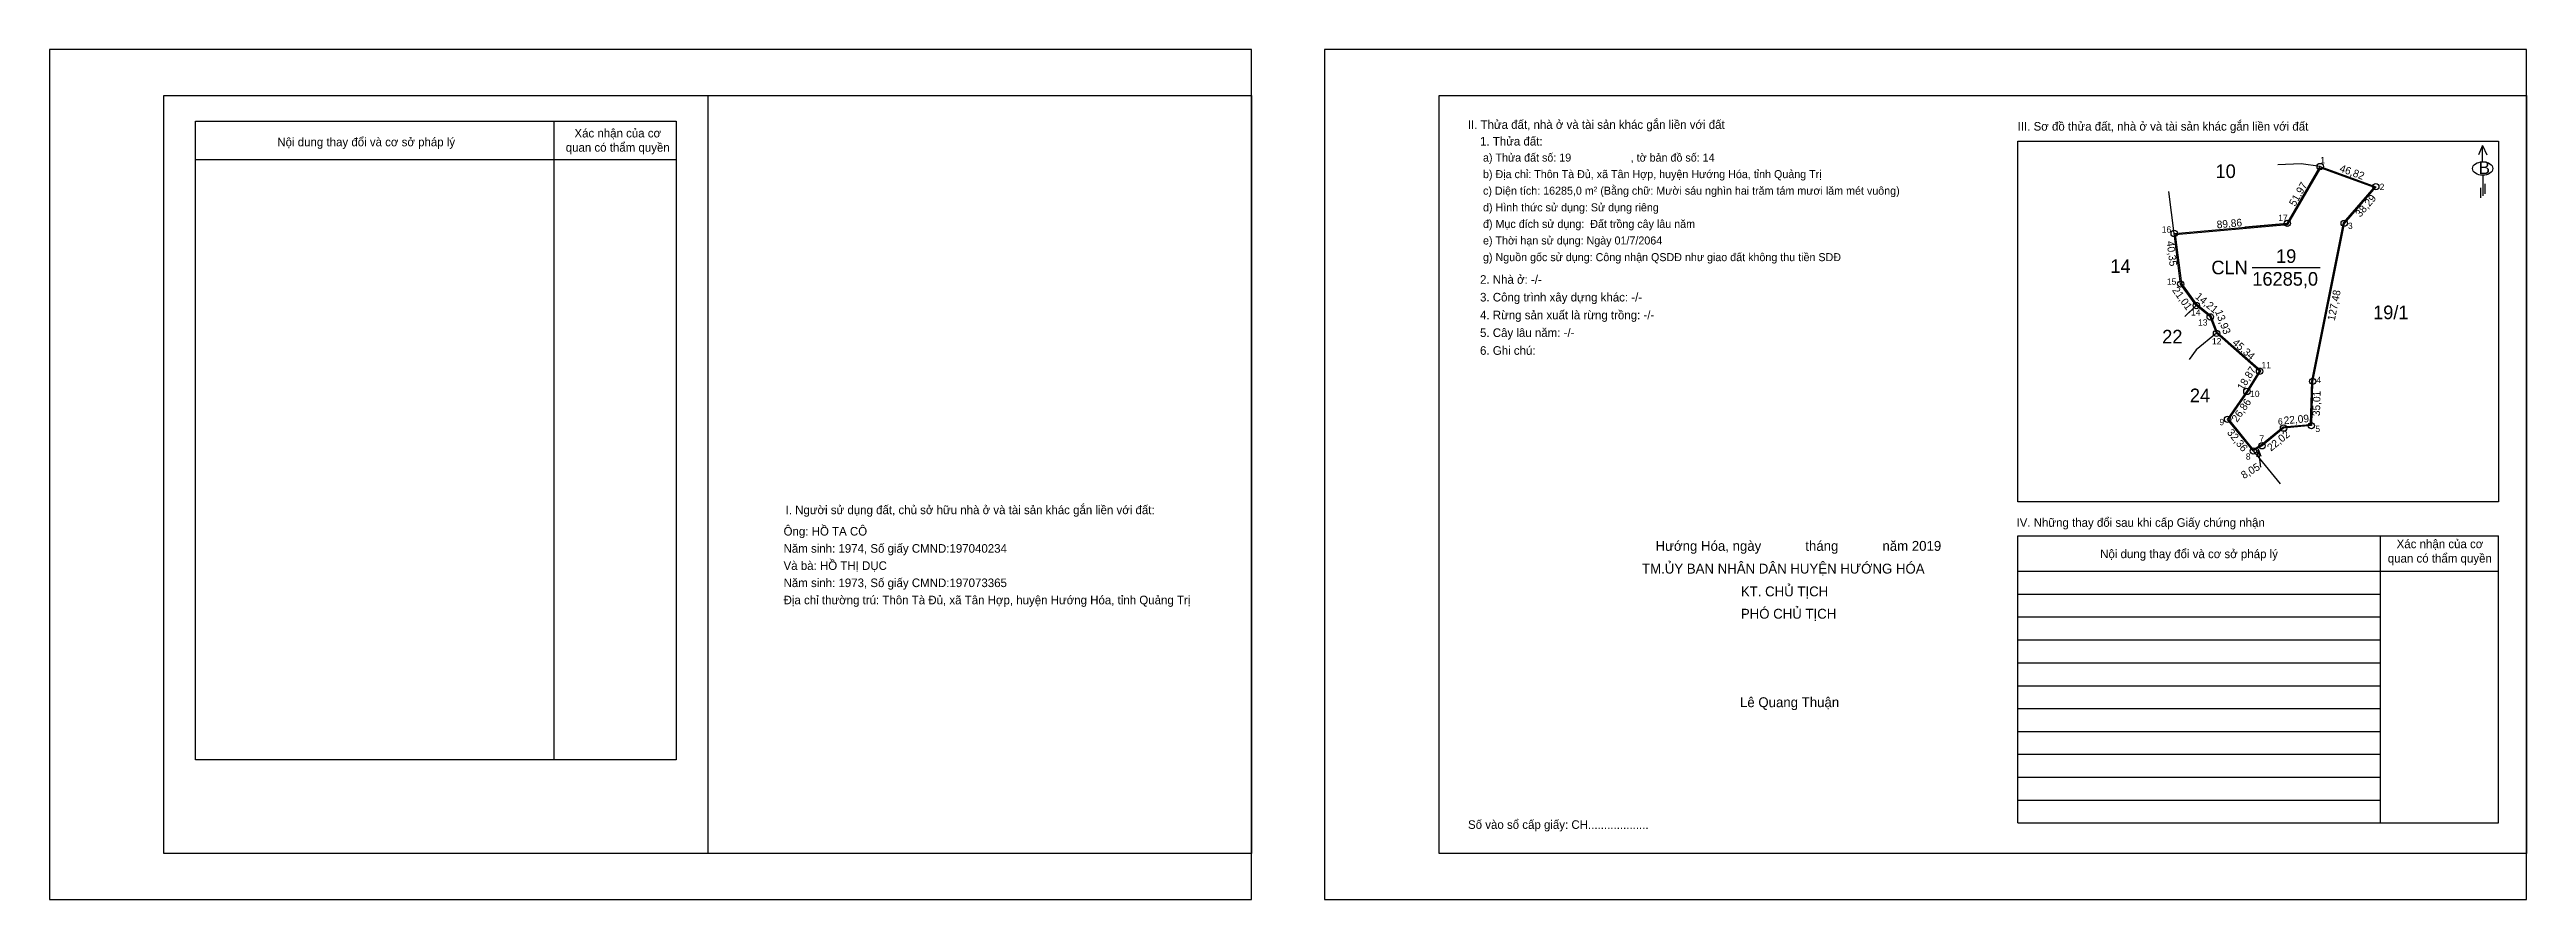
# Model space of a CAD drawing. Extents: x 551779 to 553739, y 1840398 to 1841071.
import ezdxf

# ---------------------------------------------------------------- set-up
doc = ezdxf.new("R2010")
doc.units = 0
for name, color, linetype in [('CanhThua', 7, 'Continuous'), ('ChieuDaiCanhThua', 7, 'Continuous'), ('Khung', 7, 'Continuous'), ('KhungInTrang1', 7, 'Continuous'), ('KhungInTrang2', 7, 'Continuous'), ('Level 19', 7, 'Continuous'), ('Level 2', 7, 'Continuous'), ('Level 35', 7, 'Continuous'), ('MocDinhThua', 7, 'Continuous'), ('NhanDiaChinhThua', 7, 'Continuous'), ('NhanTuCan', 7, 'Continuous'), ('ON', 7, 'Continuous'), ('RauThua', 7, 'Continuous'), ('SoHieuDinhThua', 7, 'Continuous'), ('Template', 7, 'Continuous'), ('ThongTin', 7, 'Continuous')]:
    doc.layers.add(name, color=color, linetype=linetype)

msp = doc.modelspace()

# ---------------------------------------------------------------- linework, layer by layer
at = {"layer": 'CanhThua'}
for p, q in [((553550, 1840933), (553576, 1840978)), ((553576, 1840978), (553620, 1840962)), ((553620, 1840962), (553595, 1840933)), ((553460.5, 1840925), (553550, 1840933)), ((553465.6, 1840885), (553460.5, 1840925)), ((553595, 1840933), (553570, 1840808)), ((553478, 1840868), (553465.6, 1840885)), ((553489, 1840859), (553478, 1840868)), ((553494, 1840846), (553489, 1840859)), ((553528, 1840816), (553494, 1840846)), ((553518, 1840800), (553528, 1840816)), ((553570, 1840808), (553569, 1840773)), ((553502.7, 1840777.9), (553518, 1840800)), ((553523.1, 1840752.9), (553502.7, 1840777.9)), ((553547, 1840771), (553530, 1840757)), ((553569, 1840773), (553547, 1840771)), ((553530, 1840757), (553523.1, 1840752.9))]:
    msp.add_line(p, q, dxfattribs=at)
at = {"layer": 'Khung'}
for p, q in [((552878.8, 1841034.3), (553739.2, 1841034.3)), ((552878.8, 1840434.3), (552878.8, 1841034.3)), ((553336.8, 1840712.6), (553336.8, 1840998.1)), ((553336.8, 1840998.1), (553717.2, 1840998.1)), ((553717.2, 1840998.1), (553717.2, 1840712.6)), ((553717.2, 1840712.6), (553336.8, 1840712.6))]:
    msp.add_line(p, q, dxfattribs=at)
msp.add_lwpolyline([(552730.3, 1840434.3), (551869.8, 1840434.3), (551869.8, 1841034.3), (552730.3, 1841034.3)], close=True, dxfattribs=at)
for points in [[(552300.1, 1841034.3), (552300.1, 1840434.3)], [(553739.2, 1841034.3), (553739.2, 1840434.3), (552878.8, 1840434.3)]]:
    msp.add_lwpolyline(points, dxfattribs=at)
at = {"layer": 'KhungInTrang1'}
msp.add_lwpolyline([(551779.3, 1841070.5), (551779.3, 1840398), (552730.3, 1840398), (552730.3, 1841070.5)], close=True, dxfattribs=at)
at = {"layer": 'KhungInTrang2'}
msp.add_lwpolyline([(552788.2, 1841070.5), (552788.2, 1840398), (553739.2, 1840398), (553739.2, 1841070.5)], close=True, dxfattribs=at)
at = {"layer": 'Level 2'}
msp.add_lwpolyline([(553618.6, 1840961.6), (553594.3, 1840933.4), (553569.2, 1840808.1), (553568.2, 1840773.7), (553546.7, 1840771.8), (553529.5, 1840757.7), (553523.3, 1840753.9), (553503.7, 1840778), (553518.7, 1840799.6), (553529, 1840816.2), (553494.7, 1840846.5), (553489.7, 1840859.5), (553478.6, 1840868.6), (553466.4, 1840885.3), (553461.4, 1840924.3), (553550.5, 1840932.2), (553576.4, 1840977)], close=True, dxfattribs=at)
at = {"layer": 'Level 35'}
for q in [(553526, 1840748.4), (553528.8, 1840740.1), (553529.1, 1840748.9)]:
    msp.add_line((553526.8, 1840754.4), q, dxfattribs=at)
at = {"layer": 'MocDinhThua'}
for centre in [(553576, 1840978), (553620, 1840962), (553460.5, 1840925), (553550, 1840933), (553595, 1840933), (553465.6, 1840885), (553478, 1840868), (553489, 1840859), (553494, 1840846), (553528, 1840816), (553570, 1840808), (553518, 1840800), (553502.7, 1840777.9), (553547, 1840771), (553569, 1840773), (553523.1, 1840752.9), (553530, 1840757)]:
    msp.add_circle(centre, 2.5, dxfattribs=at)
at = {"layer": 'NhanDiaChinhThua'}
msp.add_line((553522.3, 1840898.1), (553575.9, 1840898.1), dxfattribs=at)
at = {"layer": 'ON'}
for p, q in [((551894.7, 1841013.9), (552275.1, 1841013.9)), ((551894.7, 1840508.5), (551894.7, 1841013.9)), ((552275.1, 1841013.9), (552275.1, 1840508.5)), ((551894.7, 1840983.6), (552275.1, 1840983.6)), ((553336.8, 1840685.8), (553717.2, 1840685.8)), ((553623.4, 1840685.8), (553623.4, 1840458.6)), ((553336.8, 1840657.8), (553717.2, 1840657.8)), ((553336.8, 1840639.7), (553623.4, 1840639.7)), ((553336.8, 1840621.6), (553623.4, 1840621.6)), ((553336.8, 1840603.5), (553623.4, 1840603.5)), ((553336.8, 1840585.4), (553623.4, 1840585.4)), ((553336.8, 1840567.2), (553623.4, 1840567.2)), ((553336.8, 1840549.1), (553623.4, 1840549.1)), ((553336.8, 1840531), (553623.4, 1840531)), ((553336.8, 1840512.9), (553623.4, 1840512.9)), ((553336.8, 1840494.8), (553623.4, 1840494.8)), ((553336.8, 1840476.7), (553623.4, 1840476.7))]:
    msp.add_line(p, q, dxfattribs=at)
for points in [[(552178.4, 1841013.9), (552178.4, 1840508.5)], [(553336.8, 1840458.6), (553336.8, 1840685.8)], [(553717.2, 1840458.6), (553717.2, 1840685.8)], [(552275.1, 1840508.5), (551894.7, 1840508.5)]]:
    msp.add_lwpolyline(points, dxfattribs=at)
at = {"layer": 'RauThua'}
for p, q in [((553561, 1840980), (553542.5, 1840979.2)), ((553576, 1840978), (553561, 1840980)), ((553460.5, 1840925), (553456.2, 1840958.3)), ((553550, 1840933), (553516.5, 1840930)), ((553478, 1840868), (553468.9, 1840859.4)), ((553478, 1840868), (553468.9, 1840859.4)), ((553468.9, 1840859.4), (553474.5, 1840864.7)), ((553494, 1840846), (553478, 1840833)), ((553494, 1840846), (553478, 1840833)), ((553478, 1840833), (553472.3, 1840825.3)), ((553478, 1840833), (553472.3, 1840825.3)), ((553523.1, 1840752.9), (553544.3, 1840726.8))]:
    msp.add_line(p, q, dxfattribs=at)
at = {"layer": 'Template'}
for p, q in [((553704.5, 1840994.5), (553701.2, 1840987.3)), ((553704.5, 1840981.7), (553704.5, 1840994.5)), ((553704.5, 1840994.5), (553707.8, 1840987.3)), ((553702.8, 1840961), (553702.8, 1840953.1)), ((553704.6, 1840971.1), (553704.6, 1840954.9)), ((553706.4, 1840964.3), (553706.4, 1840956.4)), ((553336.8, 1840458.6), (553717.2, 1840458.6))]:
    msp.add_line(p, q, dxfattribs=at)
msp.add_ellipse((553704.6, 1840976.4), major_axis=(8.05, 0), ratio=0.655849, dxfattribs=at)

# ---------------------------------------------------------------- texts
at = {"layer": 'ChieuDaiCanhThua'}
for s, rotation, p in [('51,97', 59.9816, (553556.1, 1840946)), ('46,82', 340.0169, (553590.8, 1840974.2)), ('38,29', 49.2364, (553607.7, 1840937.4)), ('89,86', 5.1015, (553494.4, 1840929)), ('40,35', 277.3188, (553454.4, 1840918.7)), ('21,01', 306.0354, (553458.6, 1840880)), ('14,21', 320.7106, (553476.6, 1840874.2)), ('13,93', 291.0375, (553492.7, 1840863.3)), ('127,48', 78.6901, (553587.5, 1840855.6)), ('45,34', 318.5763, (553506, 1840837.8)), ('18,87', 57.9946, (553515, 1840800.3)), ('26,86', 55.174, (553510.3, 1840775.2)), ('35,01', 88.3634, (553575.8, 1840780.4)), ('32,36', 309.1686, (553501.9, 1840767.3)), ('22,02', 39.4725, (553537.1, 1840752.3)), ('22,09', 5.1944, (553547.4, 1840774)), ('8,05', 30.9638, (553515.6, 1840730.6))]:
    msp.add_text(s, height=6, rotation=rotation, dxfattribs=at).set_placement(p)
at = {"layer": 'Level 19'}
msp.add_text('19/1', height=10.76, dxfattribs=at).set_placement((553617.9, 1840857.2))
at = {"layer": 'NhanDiaChinhThua'}
for s, p in [('CLN', (553489.9, 1840892.7)), ('19', (553541.1, 1840901.7)), ('16285,0', (553522.3, 1840883.7))]:
    msp.add_text(s, height=10.76, dxfattribs=at).set_placement(p)
at = {"layer": 'NhanTuCan'}
for s, p in [('10', (553493.2, 1840968.9)), ('14', (553410, 1840893.8)), ('22', (553451, 1840838)), ('24', (553472.9, 1840791.5))]:
    msp.add_text(s, height=10.76, dxfattribs=at).set_placement(p)
at = {"layer": 'ON'}
for s, height, p in [('Nội dung thay đổi và cơ sở pháp lý', 6.793, (551959.5, 1840994)), ('Xác nhận của cơ ', 6.793, (552194.6, 1841001)), ('quan có thẩm quyền', 6.793, (552187.7, 1840989.7)), ('I. Người sử dụng đất, chủ sở hữu nhà ở và tài sản khác gắn liền với đất:', 6.793, (552361.7, 1840702.9)), ('IV. Những thay đổi sau khi cấp Giấy chứng nhận', 6.793, (553335.7, 1840692.9)), ('Nội dung thay đổi và cơ sở pháp lý', 6.793, (553401.9, 1840668.1)), ('quan có thẩm quyền', 6.793, (553629.5, 1840664.6)), ('Xác nhận của cơ ', 6.793, (553636.5, 1840676)), ('Lê Quang Thuận', 7.82, (553116.9, 1840550.2))]:
    msp.add_text(s, height=height, dxfattribs=at).set_placement(p)
at = {"layer": 'SoHieuDinhThua'}
for s, p in [('1', (553576.1, 1840980.6)), ('2', (553623.1, 1840959.4)), ('16', (553450.7, 1840925.7)), ('17', (553542.8, 1840934.9)), ('3', (553598, 1840928.6)), ('15', (553454.7, 1840884.4)), ('14', (553473.9, 1840860.1)), ('13', (553479.4, 1840852.1)), ('12', (553490.4, 1840837.2)), ('11', (553529.6, 1840818.4)), ('4', (553573.1, 1840806.7)), ('10', (553520.6, 1840795.6)), ('9', (553496.3, 1840773.3)), ('7', (553527.9, 1840760.2)), ('6', (553542.6, 1840773.8)), ('5', (553572.2, 1840767.9)), ('8', (553517.2, 1840746))]:
    msp.add_text(s, height=5, dxfattribs=at).set_placement(p)
at = {"layer": 'Template'}
for s, height, p in [('II. Thửa đất, nhà ở và tài sản khác gắn liền với đất', 6.793, (552901.5, 1841007.8)), ('III. Sơ đồ thửa đất, nhà ở và tài sản khác gắn liền với đất', 6.793, (553336.6, 1841006.4)), ('B', 10.2, (553701.3, 1840972)), ('Hướng Hóa, ngày            tháng            năm 2019', 7.82, (553050.1, 1840673.9)), ('TM.ỦY BAN NHÂN DÂN HUYỆN HƯỚNG HÓA', 7.82, (553039.4, 1840655.9)), ('KT. CHỦ TỊCH', 7.82, (553117.6, 1840637.9)), ('PHÓ CHỦ TỊCH', 7.82, (553117.6, 1840620.2)), ('Số vào sổ cấp giấy: CH...................', 6.793, (552901.7, 1840453.9))]:
    msp.add_text(s, height=height, dxfattribs=at).set_placement(p)
at = {"layer": 'ThongTin'}
for s, height, p in [('1. Thửa đất: ', 6.793, (552911.2, 1840994.6)), (' a) Thửa đất số: 19                    , tờ bản đồ số: 14', 6.34, (552911.2, 1840981.9)), (' c) Diện tích: 16285,0 m² (Bằng chữ: Mười sáu nghìn hai trăm tám mươi lăm mét vuông)', 6.34, (552911.2, 1840955.7)), (' b) Địa chỉ: Thôn Tà Đủ, xã Tân Hợp, huyện Hướng Hóa, tỉnh Quảng Trị', 6.34, (552911.2, 1840968.8)), (' d) Hình thức sử dụng: Sử dụng riêng', 6.34, (552911.2, 1840942.5)), (' đ) Mục đích sử dụng:  Đất trồng cây lâu năm', 6.34, (552911.2, 1840929.4)), (' e) Thời hạn sử dụng: Ngày 01/7/2064', 6.34, (552911.2, 1840916.3)), (' g) Nguồn gốc sử dụng: Công nhận QSDĐ như giao đất không thu tiền SDĐ', 6.34, (552911.2, 1840903.1)), ('2. Nhà ở: -/-', 6.793, (552911.2, 1840885.2)), ('4. Rừng sản xuất là rừng trồng: -/-', 6.793, (552911.2, 1840857.1)), ('3. Công trình xây dựng khác: -/-', 6.793, (552911.2, 1840871.2)), ('5. Cây lâu năm: -/-', 6.793, (552911.2, 1840843.1)), ('6. Ghi chú:', 6.793, (552911.2, 1840829)), ('Ông: HỒ TA CÔ', 6.793, (552360.1, 1840686)), ('Và bà: HỒ THỊ DỤC', 6.793, (552360.1, 1840658.8)), ('Năm sinh: 1974, Số giấy CMND:197040234', 6.793, (552360.1, 1840672.4)), ('Năm sinh: 1973, Số giấy CMND:197073365', 6.793, (552360.1, 1840645.2)), ('Địa chỉ thường trú: Thôn Tà Đủ, xã Tân Hợp, huyện Hướng Hóa, tỉnh Quảng Trị', 6.793, (552360.1, 1840631.6))]:
    msp.add_text(s, height=height, dxfattribs=at).set_placement(p)

doc.saveas('drawing.dxf')
